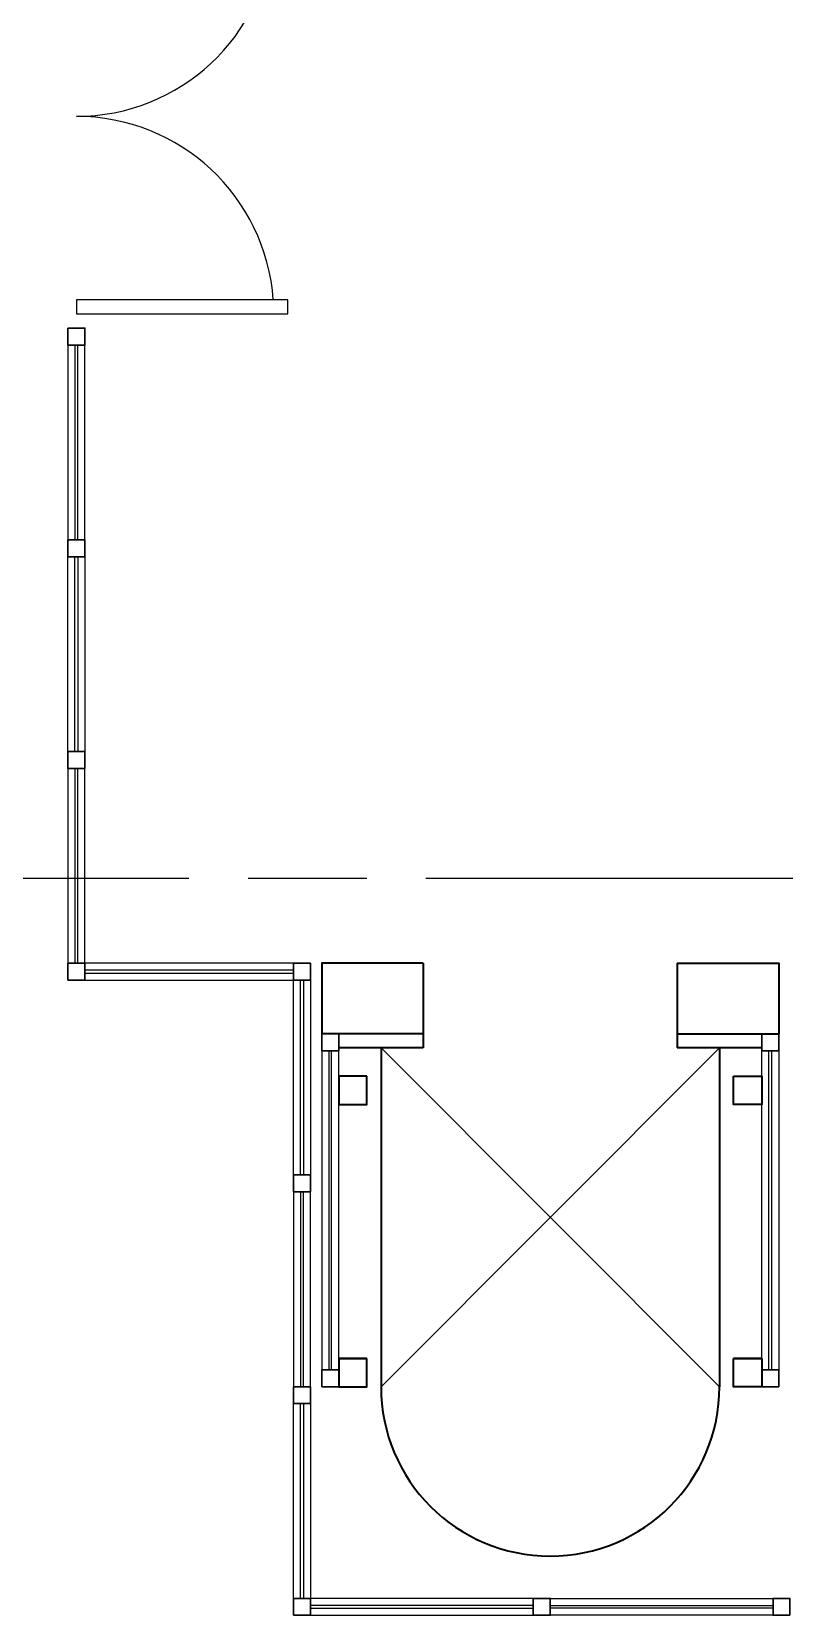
# Model space of a CAD drawing. Header units: inches. Extents: x 2870606 to 3671143, y -733551 to -473558.
# Drawn here: x 3559055 to 3561724, y -515033 to -509423 of the extents above; entities that cross this region are included whole.
import ezdxf

# ---------------------------------------------------------------- set-up
doc = ezdxf.new("R2010")
doc.units = ezdxf.units.IN
doc.header["$MEASUREMENT"] = 0
doc.linetypes.add('ACAD_ISO08W100', pattern=[36, 24, -3, 6, -3])
doc.layers.add('A_Windows', color=160, linetype='Continuous')

# ---------------------------------------------------------------- blocks, each defined once
blk = doc.blocks.new('*U54')
at = {"color": 7, "lineweight": 30}
for points in [[(0, 60), (60, 60), (60, 0), (0, 0)], [(1250, 60), (1190, 60), (1190, 0), (1250, 0)]]:
    blk.add_lwpolyline(points, close=True, dxfattribs=at)
at = {"color": 4, "lineweight": 25}
for points in [[(60, 60), (1190, 60), (1190, 0), (60, 0)], [(60, 35), (1190, 35), (1190, 25), (60, 25)]]:
    blk.add_lwpolyline(points, close=True, dxfattribs=at)
blk = doc.blocks.new('*U53')
at = {"color": 7, "lineweight": 30}
for points in [[(0, 60), (60, 60), (60, 0), (0, 0)], [(1250, 60), (1190, 60), (1190, 0), (1250, 0)]]:
    blk.add_lwpolyline(points, close=True, dxfattribs=at)
at = {"color": 4, "lineweight": 25}
for points in [[(60, 60), (1190, 60), (1190, 0), (60, 0)], [(60, 35), (1190, 35), (1190, 25), (60, 25)]]:
    blk.add_lwpolyline(points, close=True, dxfattribs=at)
blk = doc.blocks.new('*U75')
at = {"color": 7, "lineweight": 30}
for points in [[(0, 60), (60, 60), (60, 0), (0, 0)], [(810, 60), (750, 60), (750, 0), (810, 0)]]:
    blk.add_lwpolyline(points, close=True, dxfattribs=at)
at = {"color": 4, "lineweight": 25}
for points in [[(60, 60), (750, 60), (750, 0), (60, 0)], [(60, 35), (750, 35), (750, 25), (60, 25)]]:
    blk.add_lwpolyline(points, close=True, dxfattribs=at)
blk = doc.blocks.new('*U99')
at = {"color": 7, "lineweight": 30}
for points in [[(0, 60), (60, 60), (60, 0), (0, 0)], [(910, 60), (850, 60), (850, 0), (910, 0)]]:
    blk.add_lwpolyline(points, close=True, dxfattribs=at)
at = {"color": 4, "lineweight": 25}
for points in [[(60, 60), (850, 60), (850, 0), (60, 0)], [(60, 35), (850, 35), (850, 25), (60, 25)]]:
    blk.add_lwpolyline(points, close=True, dxfattribs=at)
blk = doc.blocks.new('*U98')
at = {"color": 7, "lineweight": 30}
for points in [[(0, 60), (60, 60), (60, 0), (0, 0)], [(910, 60), (850, 60), (850, 0), (910, 0)]]:
    blk.add_lwpolyline(points, close=True, dxfattribs=at)
at = {"color": 4, "lineweight": 25}
for points in [[(60, 60), (850, 60), (850, 0), (60, 0)], [(60, 35), (850, 35), (850, 25), (60, 25)]]:
    blk.add_lwpolyline(points, close=True, dxfattribs=at)
blk = doc.blocks.new('*U100')
at = {"color": 7, "lineweight": 30}
for points in [[(0, 60), (60, 60), (60, 0), (0, 0)], [(860, 60), (800, 60), (800, 0), (860, 0)]]:
    blk.add_lwpolyline(points, close=True, dxfattribs=at)
at = {"color": 4, "lineweight": 25}
for points in [[(60, 60), (800, 60), (800, 0), (60, 0)], [(60, 35), (800, 35), (800, 25), (60, 25)]]:
    blk.add_lwpolyline(points, close=True, dxfattribs=at)

msp = doc.modelspace()

# ---------------------------------------------------------------- linework, layer by layer
at = {"color": 252, "linetype": 'ACAD_ISO08W100', "ltscale": 70}
msp.add_line((3587332.87, -512423.13), (3525281.82, -512423.13), dxfattribs=at)
at = {"lineweight": 35}
for p, q in [((3560443.68, -512723.13), (3560443.68, -513023.13)), ((3561343.68, -512723.13), (3561343.68, -513023.13)), ((3560443.68, -512973.13), (3560083.68, -512973.13)), ((3561343.68, -512973.13), (3561703.68, -512973.13)), ((3560143.68, -514123.13), (3560243.68, -514123.13)), ((3560243.68, -514223.13), (3560243.68, -514123.13)), ((3561643.68, -514123.13), (3561543.68, -514123.13)), ((3560143.68, -514223.13), (3560243.68, -514223.13)), ((3561643.68, -514223.13), (3561543.68, -514223.13))]:
    msp.add_line(p, q, dxfattribs=at)
at = {"color": 4, "lineweight": 35}
for p, q in [((3560443.68, -513023.13), (3560143.68, -513023.13)), ((3560293.68, -513023.13), (3560293.68, -514223.13)), ((3561643.68, -513023.13), (3561343.68, -513023.13)), ((3561493.68, -513023.13), (3561493.68, -514223.13))]:
    msp.add_line(p, q, dxfattribs=at)
for p, q in [((3561493.68, -514223.13), (3560293.68, -513023.13)), ((3561493.68, -513023.13), (3560293.68, -514223.13))]:
    msp.add_line(p, q)
msp.add_lwpolyline([(3559213.68, -510423.13), (3559963.68, -510423.13), (3559963.68, -510373.13), (3559213.68, -510373.13)], close=True)
at = {"lineweight": 35}
for points in [[(3560443.68, -512723.13), (3560083.68, -512723.13), (3560083.68, -512973.13)], [(3561343.68, -512723.13), (3561703.68, -512723.13), (3561703.68, -512973.13)]]:
    msp.add_lwpolyline(points, dxfattribs=at)
for points in [[(3560243.68, -513123.13), (3560143.68, -513123.13), (3560143.68, -513223.13), (3560243.68, -513223.13)], [(3561543.68, -513123.13), (3561643.68, -513123.13), (3561643.68, -513223.13), (3561543.68, -513223.13)], [(3560243.68, -514123.13), (3560143.68, -514123.13), (3560143.68, -514223.13), (3560243.68, -514223.13)], [(3561543.68, -514123.13), (3561643.68, -514123.13), (3561643.68, -514223.13), (3561543.68, -514223.13)]]:
    msp.add_lwpolyline(points, close=True, dxfattribs=at)
for centre, start, end in [((3559213.68, -509023.13), 270, 355.90396), ((3559213.68, -510423.13), 4.09604, 90)]:
    msp.add_arc(centre, 700, start, end)
at = {"color": 4, "lineweight": 35}
msp.add_arc((3560893.68, -514223.13), 600, 180.00004, 0, dxfattribs=at)

# ---------------------------------------------------------------- block references
at = {"layer": 'A_Windows', "color": 5, "lineweight": 30, "xscale": -1}
for name, p, rotation in [('*U75', (3559243.68, -510473.13), 89.99998460706348), ('*U75', (3559243.68, -511973.13), 89.99998460706348), ('*U100', (3559183.68, -512723.13), 179.9999846070635), ('*U54', (3560143.68, -512973.13), 89.99998460706348), ('*U75', (3560043.68, -513473.13), 89.99998460706348), ('*U99', (3559983.68, -514973.13), 179.9999846070635)]:
    msp.add_blockref(name, p, dxfattribs=dict(at, rotation=rotation))
at = {"layer": 'A_Windows', "color": 5, "lineweight": 30}
for name, p, rotation in [('*U75', (3559243.68, -512033.13), 90.0000153929365), ('*U75', (3560043.68, -513533.13), 90.0000153929365), ('*U53', (3561643.68, -512973.13), 270.0000153929365), ('*U75', (3560043.68, -515033.13), 90.0000153929365), ('*U98', (3561743.68, -514973.13), 180.0000153929365)]:
    msp.add_blockref(name, p, dxfattribs=dict(at, rotation=rotation))

doc.saveas('drawing.dxf')
